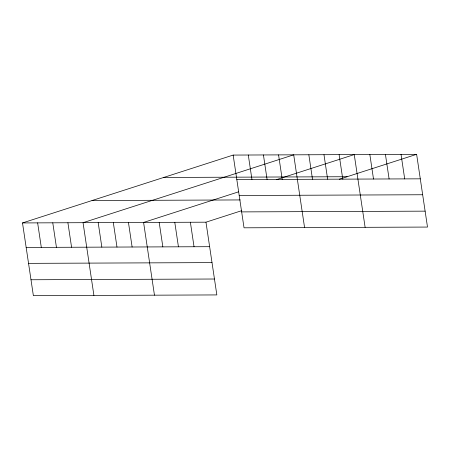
<?xml version="1.0" encoding="UTF-8"?>
<svg xmlns="http://www.w3.org/2000/svg" width="450" height="450" viewBox="0 0 450 450"><rect width="100%" height="100%" fill="white"/><g stroke="black" fill="none" stroke-linecap="round" stroke-linejoin="round"><path stroke-width="0.67" d="M241.723 210.667L205.971 222.188L216.844 294.924L33.373 295.673L22.5 222.936L233.156 155.076L416.627 154.328L427.5 227.064L244.029 227.812L233.156 155.076M238.5 191.863L143.589 222.441L154.463 295.183M276.266 179.702L354.246 154.581L365.119 227.323M339.3 179.235L416.627 154.328M163.643 177.469L347.113 176.721M236.818 179.578L420.289 178.83M239.197 195.497L422.668 194.749M92.019 200.542L240.232 199.935M241.65 211.899L425.121 211.151M22.5 222.936L205.971 222.188M26.162 247.438L209.632 246.69M28.541 263.357L212.012 262.609M30.994 279.759L214.464 279.011M401.034 154.389L404.696 178.898M385.436 154.451L389.104 178.959M369.844 154.519L373.506 179.021M339.114 154.643L342.776 179.151M323.978 154.704L327.639 179.213M308.841 154.766L312.502 179.274M304.571 227.571L293.704 154.828L83.047 222.688L93.915 295.425M278.567 154.89L282.229 179.398M263.43 154.952L267.092 179.46M248.293 155.014L251.955 179.522M190.378 222.249L194.04 246.757M174.78 222.311L178.442 246.819M159.188 222.373L162.849 246.881M128.453 222.502L132.12 247.011M113.321 222.564L116.983 247.072M98.184 222.626L101.846 247.129M67.911 222.75L71.572 247.252M52.774 222.812L56.436 247.314M37.637 222.874L41.299 247.376"/></g></svg>
